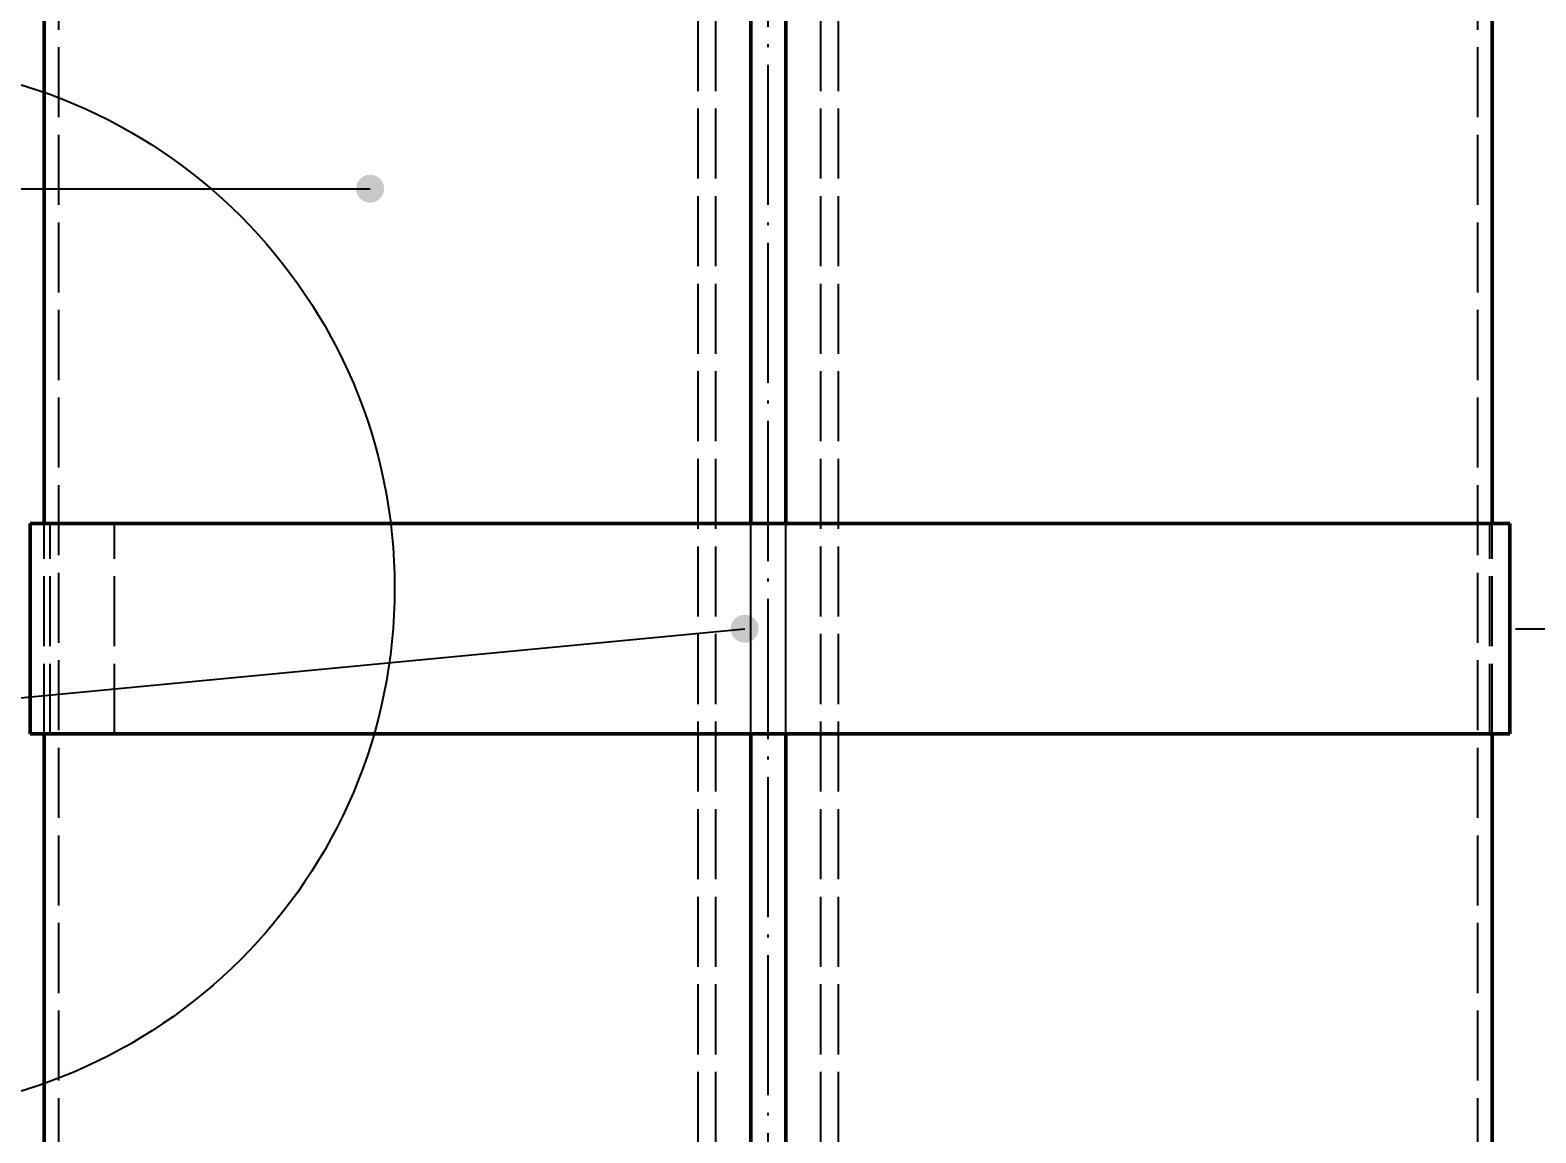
# Model space of a CAD drawing. Header units: millimetres. Extents: x 0 to 594, y 0 to 420.
# Drawn here: x 76.4 to 140.9, y 214 to 261.2 of the extents above; entities that cross this region are included whole.
import ezdxf

# ---------------------------------------------------------------- set-up
doc = ezdxf.new("R2010")
doc.units = ezdxf.units.MM
doc.linetypes.add('ISO02-TRAZOS', pattern=[3.75, 3, -0.75])
doc.linetypes.add('ISO04-TRAZO-PUNTO', pattern=[7.625, 6, -0.75, 0.125, -0.75])
for name, color, linetype, lineweight in [('01-VISIBLE', 7, 'CONTINUOUS', 50), ('02-OCULTA', 4, 'ISO02-TRAZOS', 25), ('03-EJE', 1, 'ISO04-TRAZO-PUNTO', 25), ('04-COTA', 3, 'CONTINUOUS', 25), ('08-FINA', 5, 'CONTINUOUS', 25)]:
    doc.layers.add(name, color=color, linetype=linetype, lineweight=lineweight)
doc.styles.add('ISO3098', font='isocpeur.ttf')
doc.dimstyles.new('FLAMA-ISO', dxfattribs={"dimtxt": 3.5, "dimasz": 3, "dimexe": 2, "dimexo": 1, "dimgap": 1, "dimtad": 1, "dimdec": 1, "dimtxsty": 'ISO3098', "dimcen": 2.5, "dimclrd": 3, "dimclre": 3, "dimclrt": 3, "dimazin": 3, "dimtfac": 1, "dimtmove": 0, "dimatfit": 3, "dimlwd": 25, "dimlwe": 25})

msp = doc.modelspace()

# ---------------------------------------------------------------- hatches: boundary and pattern name
at = {"layer": '08-FINA'}
h = msp.add_hatch(color=7, dxfattribs=at)
h.dxf.hatch_style = 1
edge = h.paths.add_edge_path()
edge.add_arc((90.95, 254.442), 0.6, 0, 360)
h = msp.add_hatch(color=7, dxfattribs=at)
h.dxf.hatch_style = 1
edge = h.paths.add_edge_path()
edge.add_arc((106.989, 235.601), 0.6, 0, 360)

# ---------------------------------------------------------------- linework, layer by layer
at = {"layer": '01-VISIBLE'}
for p, q in [((77, 240.101), (77, 312.913)), ((107.25, 240.101), (107.25, 312.804)), ((108.75, 240.101), (108.75, 312.804)), ((139, 240.101), (139, 313.304)), ((76.392, 231.101), (76.392, 240.101)), ((139.75, 231.101), (139.75, 240.101)), ((77, 182.501), (77, 231.101)), ((107.25, 183.001), (107.25, 231.101)), ((108.75, 183.001), (108.75, 231.101)), ((139, 182.501), (139, 231.101))]:
    msp.add_line(p, q, dxfattribs=at)
for points in [[(76.392, 240.101), (76.642, 240.101), (76.893, 240.101), (77.143, 240.101), (77.394, 240.101), (77.644, 240.101), (77.895, 240.101), (78.145, 240.101), (78.395, 240.101), (78.646, 240.101), (78.896, 240.101), (79.147, 240.101), (79.397, 240.101), (79.648, 240.101), (79.898, 240.101), (80.148, 240.101), (80.399, 240.101), (80.649, 240.101), (80.9, 240.101), (81.15, 240.101), (81.401, 240.101), (81.651, 240.101), (81.901, 240.101), (82.152, 240.101), (82.402, 240.101), (82.653, 240.101), (82.903, 240.101), (83.154, 240.101), (83.404, 240.101), (83.654, 240.101), (83.905, 240.101), (84.155, 240.101), (84.406, 240.101), (84.656, 240.101), (84.907, 240.101), (85.157, 240.101), (85.407, 240.101), (85.658, 240.101), (85.908, 240.101), (86.159, 240.101), (86.409, 240.101), (86.66, 240.101), (86.91, 240.101), (87.16, 240.101), (87.411, 240.101), (87.661, 240.101), (87.912, 240.101), (88.162, 240.101), (88.413, 240.101), (88.663, 240.101), (88.913, 240.101), (89.164, 240.101), (89.414, 240.101), (89.665, 240.101), (89.915, 240.101), (90.166, 240.101), (90.416, 240.101), (90.666, 240.101), (90.917, 240.101), (91.167, 240.101), (91.418, 240.101), (91.668, 240.101), (91.919, 240.101), (92.169, 240.101), (92.419, 240.101), (92.67, 240.101), (92.92, 240.101), (93.171, 240.101), (93.421, 240.101), (93.671, 240.101), (93.922, 240.101), (94.172, 240.101), (94.423, 240.101), (94.673, 240.101), (94.924, 240.101), (95.174, 240.101), (95.424, 240.101), (95.675, 240.101), (95.925, 240.101), (96.176, 240.101), (96.426, 240.101), (96.677, 240.101), (96.927, 240.101), (97.177, 240.101), (97.428, 240.101), (97.678, 240.101), (97.929, 240.101), (98.179, 240.101), (98.43, 240.101), (98.68, 240.101), (98.93, 240.101), (99.181, 240.101), (99.431, 240.101), (99.682, 240.101), (99.932, 240.101), (100.183, 240.101), (100.433, 240.101), (100.683, 240.101), (100.934, 240.101), (101.184, 240.101), (101.435, 240.101), (101.685, 240.101), (101.936, 240.101), (102.186, 240.101), (102.436, 240.101), (102.687, 240.101), (102.937, 240.101), (103.188, 240.101), (103.438, 240.101), (103.689, 240.101), (103.939, 240.101), (104.189, 240.101), (104.44, 240.101), (104.69, 240.101), (104.941, 240.101), (105.191, 240.101), (105.442, 240.101), (105.692, 240.101), (105.942, 240.101), (106.193, 240.101), (106.443, 240.101), (106.694, 240.101), (106.944, 240.101), (107.195, 240.101), (107.445, 240.101), (107.695, 240.101), (107.946, 240.101), (108.196, 240.101), (108.447, 240.101), (108.697, 240.101), (108.948, 240.101), (109.198, 240.101), (109.448, 240.101), (109.699, 240.101), (109.949, 240.101), (110.2, 240.101), (110.45, 240.101), (110.701, 240.101), (110.951, 240.101), (111.201, 240.101), (111.452, 240.101), (111.702, 240.101), (111.953, 240.101), (112.203, 240.101), (112.453, 240.101), (112.704, 240.101), (112.954, 240.101), (113.205, 240.101), (113.455, 240.101), (113.706, 240.101), (113.956, 240.101), (114.206, 240.101), (114.457, 240.101), (114.707, 240.101), (114.958, 240.101), (115.208, 240.101), (115.459, 240.101), (115.709, 240.101), (115.959, 240.101), (116.21, 240.101), (116.46, 240.101), (116.711, 240.101), (116.961, 240.101), (117.212, 240.101), (117.462, 240.101), (117.712, 240.101), (117.963, 240.101), (118.213, 240.101), (118.464, 240.101), (118.714, 240.101), (118.965, 240.101), (119.215, 240.101), (119.465, 240.101), (119.716, 240.101), (119.966, 240.101), (120.217, 240.101), (120.467, 240.101), (120.718, 240.101), (120.968, 240.101), (121.218, 240.101), (121.469, 240.101), (121.719, 240.101), (121.97, 240.101), (122.22, 240.101), (122.471, 240.101), (122.721, 240.101), (122.971, 240.101), (123.222, 240.101), (123.472, 240.101), (123.723, 240.101), (123.973, 240.101), (124.224, 240.101), (124.474, 240.101), (124.724, 240.101), (124.975, 240.101), (125.225, 240.101), (125.476, 240.101), (125.726, 240.101), (125.977, 240.101), (126.227, 240.101), (126.477, 240.101), (126.728, 240.101), (126.978, 240.101), (127.229, 240.101), (127.479, 240.101), (127.73, 240.101), (127.98, 240.101), (128.23, 240.101), (128.481, 240.101), (128.731, 240.101), (128.982, 240.101), (129.232, 240.101), (129.483, 240.101), (129.733, 240.101), (129.983, 240.101), (130.234, 240.101), (130.484, 240.101), (130.735, 240.101), (130.985, 240.101), (131.235, 240.101), (131.486, 240.101), (131.736, 240.101), (131.987, 240.101), (132.237, 240.101), (132.488, 240.101), (132.738, 240.101), (132.988, 240.101), (133.239, 240.101), (133.489, 240.101), (133.74, 240.101), (133.99, 240.101), (134.241, 240.101), (134.491, 240.101), (134.741, 240.101), (134.992, 240.101), (135.242, 240.101), (135.493, 240.101), (135.743, 240.101), (135.994, 240.101), (136.244, 240.101), (136.494, 240.101), (136.745, 240.101), (136.995, 240.101), (137.246, 240.101), (137.496, 240.101), (137.747, 240.101), (137.997, 240.101), (138.247, 240.101), (138.498, 240.101), (138.748, 240.101), (138.999, 240.101), (139.249, 240.101), (139.5, 240.101), (139.75, 240.101)], [(76.392, 231.101), (76.642, 231.101), (76.893, 231.101), (77.143, 231.101), (77.394, 231.101), (77.644, 231.101), (77.895, 231.101), (78.145, 231.101), (78.395, 231.101), (78.646, 231.101), (78.896, 231.101), (79.147, 231.101), (79.397, 231.101), (79.648, 231.101), (79.898, 231.101), (80.148, 231.101), (80.399, 231.101), (80.649, 231.101), (80.9, 231.101), (81.15, 231.101), (81.401, 231.101), (81.651, 231.101), (81.901, 231.101), (82.152, 231.101), (82.402, 231.101), (82.653, 231.101), (82.903, 231.101), (83.154, 231.101), (83.404, 231.101), (83.654, 231.101), (83.905, 231.101), (84.155, 231.101), (84.406, 231.101), (84.656, 231.101), (84.907, 231.101), (85.157, 231.101), (85.407, 231.101), (85.658, 231.101), (85.908, 231.101), (86.159, 231.101), (86.409, 231.101), (86.66, 231.101), (86.91, 231.101), (87.16, 231.101), (87.411, 231.101), (87.661, 231.101), (87.912, 231.101), (88.162, 231.101), (88.413, 231.101), (88.663, 231.101), (88.913, 231.101), (89.164, 231.101), (89.414, 231.101), (89.665, 231.101), (89.915, 231.101), (90.166, 231.101), (90.416, 231.101), (90.666, 231.101), (90.917, 231.101), (91.167, 231.101), (91.418, 231.101), (91.668, 231.101), (91.919, 231.101), (92.169, 231.101), (92.419, 231.101), (92.67, 231.101), (92.92, 231.101), (93.171, 231.101), (93.421, 231.101), (93.671, 231.101), (93.922, 231.101), (94.172, 231.101), (94.423, 231.101), (94.673, 231.101), (94.924, 231.101), (95.174, 231.101), (95.424, 231.101), (95.675, 231.101), (95.925, 231.101), (96.176, 231.101), (96.426, 231.101), (96.677, 231.101), (96.927, 231.101), (97.177, 231.101), (97.428, 231.101), (97.678, 231.101), (97.929, 231.101), (98.179, 231.101), (98.43, 231.101), (98.68, 231.101), (98.93, 231.101), (99.181, 231.101), (99.431, 231.101), (99.682, 231.101), (99.932, 231.101), (100.183, 231.101), (100.433, 231.101), (100.683, 231.101), (100.934, 231.101), (101.184, 231.101), (101.435, 231.101), (101.685, 231.101), (101.936, 231.101), (102.186, 231.101), (102.436, 231.101), (102.687, 231.101), (102.937, 231.101), (103.188, 231.101), (103.438, 231.101), (103.689, 231.101), (103.939, 231.101), (104.189, 231.101), (104.44, 231.101), (104.69, 231.101), (104.941, 231.101), (105.191, 231.101), (105.442, 231.101), (105.692, 231.101), (105.942, 231.101), (106.193, 231.101), (106.443, 231.101), (106.694, 231.101), (106.944, 231.101), (107.195, 231.101), (107.445, 231.101), (107.695, 231.101), (107.946, 231.101), (108.196, 231.101), (108.447, 231.101), (108.697, 231.101), (108.948, 231.101), (109.198, 231.101), (109.448, 231.101), (109.699, 231.101), (109.949, 231.101), (110.2, 231.101), (110.45, 231.101), (110.701, 231.101), (110.951, 231.101), (111.201, 231.101), (111.452, 231.101), (111.702, 231.101), (111.953, 231.101), (112.203, 231.101), (112.453, 231.101), (112.704, 231.101), (112.954, 231.101), (113.205, 231.101), (113.455, 231.101), (113.706, 231.101), (113.956, 231.101), (114.206, 231.101), (114.457, 231.101), (114.707, 231.101), (114.958, 231.101), (115.208, 231.101), (115.459, 231.101), (115.709, 231.101), (115.959, 231.101), (116.21, 231.101), (116.46, 231.101), (116.711, 231.101), (116.961, 231.101), (117.212, 231.101), (117.462, 231.101), (117.712, 231.101), (117.963, 231.101), (118.213, 231.101), (118.464, 231.101), (118.714, 231.101), (118.965, 231.101), (119.215, 231.101), (119.465, 231.101), (119.716, 231.101), (119.966, 231.101), (120.217, 231.101), (120.467, 231.101), (120.718, 231.101), (120.968, 231.101), (121.218, 231.101), (121.469, 231.101), (121.719, 231.101), (121.97, 231.101), (122.22, 231.101), (122.471, 231.101), (122.721, 231.101), (122.971, 231.101), (123.222, 231.101), (123.472, 231.101), (123.723, 231.101), (123.973, 231.101), (124.224, 231.101), (124.474, 231.101), (124.724, 231.101), (124.975, 231.101), (125.225, 231.101), (125.476, 231.101), (125.726, 231.101), (125.977, 231.101), (126.227, 231.101), (126.477, 231.101), (126.728, 231.101), (126.978, 231.101), (127.229, 231.101), (127.479, 231.101), (127.73, 231.101), (127.98, 231.101), (128.23, 231.101), (128.481, 231.101), (128.731, 231.101), (128.982, 231.101), (129.232, 231.101), (129.483, 231.101), (129.733, 231.101), (129.983, 231.101), (130.234, 231.101), (130.484, 231.101), (130.735, 231.101), (130.985, 231.101), (131.235, 231.101), (131.486, 231.101), (131.736, 231.101), (131.987, 231.101), (132.237, 231.101), (132.488, 231.101), (132.738, 231.101), (132.988, 231.101), (133.239, 231.101), (133.489, 231.101), (133.74, 231.101), (133.99, 231.101), (134.241, 231.101), (134.491, 231.101), (134.741, 231.101), (134.992, 231.101), (135.242, 231.101), (135.493, 231.101), (135.743, 231.101), (135.994, 231.101), (136.244, 231.101), (136.494, 231.101), (136.745, 231.101), (136.995, 231.101), (137.246, 231.101), (137.496, 231.101), (137.747, 231.101), (137.997, 231.101), (138.247, 231.101), (138.498, 231.101), (138.748, 231.101), (138.999, 231.101), (139.249, 231.101), (139.5, 231.101), (139.75, 231.101)]]:
    msp.add_lwpolyline(points, dxfattribs=at)
at = {"layer": '02-OCULTA'}
for p, q in [((105, 194.876), (105, 333.251)), ((105.75, 194.876), (105.75, 333.251)), ((110.25, 194.876), (110.25, 333.251)), ((111, 194.876), (111, 333.251)), ((77.625, 182.501), (77.625, 313.304)), ((107.25, 191.508), (107.25, 312.804)), ((108.75, 191.508), (108.75, 312.804)), ((138.375, 182.501), (138.375, 313.304)), ((76.392, 231.101), (76.392, 240.101)), ((77, 231.101), (77, 240.101)), ((77.246, 240.101), (80, 240.101)), ((77.246, 240.101), (80, 240.101)), ((77.246, 231.101), (77.246, 240.101)), ((77.246, 231.101), (77.246, 240.101)), ((80, 231.101), (80, 240.101)), ((80, 231.101), (80, 240.101)), ((107.25, 231.101), (107.25, 240.101)), ((108.75, 231.101), (108.75, 240.101)), ((138.9, 231.101), (138.9, 240.101)), ((139, 231.101), (139, 240.101)), ((77.246, 231.101), (80, 231.101)), ((77.246, 231.101), (80, 231.101))]:
    msp.add_line(p, q, dxfattribs=at)
for points in [[(139.75, 240.101), (139.5, 240.101), (139.249, 240.101), (138.999, 240.101), (138.748, 240.101), (138.498, 240.101), (138.247, 240.101), (137.997, 240.101), (137.747, 240.101), (137.496, 240.101), (137.246, 240.101), (136.995, 240.101), (136.745, 240.101), (136.494, 240.101), (136.244, 240.101), (135.994, 240.101), (135.743, 240.101), (135.493, 240.101), (135.242, 240.101), (134.992, 240.101), (134.741, 240.101), (134.491, 240.101), (134.241, 240.101), (133.99, 240.101), (133.74, 240.101), (133.489, 240.101), (133.239, 240.101), (132.988, 240.101), (132.738, 240.101), (132.488, 240.101), (132.237, 240.101), (131.987, 240.101), (131.736, 240.101), (131.486, 240.101), (131.235, 240.101), (130.985, 240.101), (130.735, 240.101), (130.484, 240.101), (130.234, 240.101), (129.983, 240.101), (129.733, 240.101), (129.483, 240.101), (129.232, 240.101), (128.982, 240.101), (128.731, 240.101), (128.481, 240.101), (128.23, 240.101), (127.98, 240.101), (127.73, 240.101), (127.479, 240.101), (127.229, 240.101), (126.978, 240.101), (126.728, 240.101), (126.477, 240.101), (126.227, 240.101), (125.977, 240.101), (125.726, 240.101), (125.476, 240.101), (125.225, 240.101), (124.975, 240.101), (124.724, 240.101), (124.474, 240.101), (124.224, 240.101), (123.973, 240.101), (123.723, 240.101), (123.472, 240.101), (123.222, 240.101), (122.971, 240.101), (122.721, 240.101), (122.471, 240.101), (122.22, 240.101), (121.97, 240.101), (121.719, 240.101), (121.469, 240.101), (121.218, 240.101), (120.968, 240.101), (120.718, 240.101), (120.467, 240.101), (120.217, 240.101), (119.966, 240.101), (119.716, 240.101), (119.465, 240.101), (119.215, 240.101), (118.965, 240.101), (118.714, 240.101), (118.464, 240.101), (118.213, 240.101), (117.963, 240.101), (117.712, 240.101), (117.462, 240.101), (117.212, 240.101), (116.961, 240.101), (116.711, 240.101), (116.46, 240.101), (116.21, 240.101), (115.959, 240.101), (115.709, 240.101), (115.459, 240.101), (115.208, 240.101), (114.958, 240.101), (114.707, 240.101), (114.457, 240.101), (114.206, 240.101), (113.956, 240.101), (113.706, 240.101), (113.455, 240.101), (113.205, 240.101), (112.954, 240.101), (112.704, 240.101), (112.453, 240.101), (112.203, 240.101), (111.953, 240.101), (111.702, 240.101), (111.452, 240.101), (111.201, 240.101), (110.951, 240.101), (110.701, 240.101), (110.45, 240.101), (110.2, 240.101), (109.949, 240.101), (109.699, 240.101), (109.448, 240.101), (109.198, 240.101), (108.948, 240.101), (108.697, 240.101), (108.447, 240.101), (108.196, 240.101), (107.946, 240.101), (107.695, 240.101), (107.445, 240.101), (107.195, 240.101), (106.944, 240.101), (106.694, 240.101), (106.443, 240.101), (106.193, 240.101), (105.942, 240.101), (105.692, 240.101), (105.442, 240.101), (105.191, 240.101), (104.941, 240.101), (104.69, 240.101), (104.44, 240.101), (104.189, 240.101), (103.939, 240.101), (103.689, 240.101), (103.438, 240.101), (103.188, 240.101), (102.937, 240.101), (102.687, 240.101), (102.436, 240.101), (102.186, 240.101), (101.936, 240.101), (101.685, 240.101), (101.435, 240.101), (101.184, 240.101), (100.934, 240.101), (100.683, 240.101), (100.433, 240.101), (100.183, 240.101), (99.932, 240.101), (99.682, 240.101), (99.431, 240.101), (99.181, 240.101), (98.93, 240.101), (98.68, 240.101), (98.43, 240.101), (98.179, 240.101), (97.929, 240.101), (97.678, 240.101), (97.428, 240.101), (97.177, 240.101), (96.927, 240.101), (96.677, 240.101), (96.426, 240.101), (96.176, 240.101), (95.925, 240.101), (95.675, 240.101), (95.424, 240.101), (95.174, 240.101), (94.924, 240.101), (94.673, 240.101), (94.423, 240.101), (94.172, 240.101), (93.922, 240.101), (93.671, 240.101), (93.421, 240.101), (93.171, 240.101), (92.92, 240.101), (92.67, 240.101), (92.419, 240.101), (92.169, 240.101), (91.919, 240.101), (91.668, 240.101), (91.418, 240.101), (91.167, 240.101), (90.917, 240.101), (90.666, 240.101), (90.416, 240.101), (90.166, 240.101), (89.915, 240.101), (89.665, 240.101), (89.414, 240.101), (89.164, 240.101), (88.913, 240.101), (88.663, 240.101), (88.413, 240.101), (88.162, 240.101), (87.912, 240.101), (87.661, 240.101), (87.411, 240.101), (87.16, 240.101), (86.91, 240.101), (86.66, 240.101), (86.409, 240.101), (86.159, 240.101), (85.908, 240.101), (85.658, 240.101), (85.407, 240.101), (85.157, 240.101), (84.907, 240.101), (84.656, 240.101), (84.406, 240.101), (84.155, 240.101), (83.905, 240.101), (83.654, 240.101), (83.404, 240.101), (83.154, 240.101), (82.903, 240.101), (82.653, 240.101), (82.402, 240.101), (82.152, 240.101), (81.901, 240.101), (81.651, 240.101), (81.401, 240.101), (81.15, 240.101), (80.9, 240.101), (80.649, 240.101), (80.399, 240.101), (80.148, 240.101), (79.898, 240.101), (79.648, 240.101), (79.397, 240.101), (79.147, 240.101), (78.896, 240.101), (78.646, 240.101), (78.395, 240.101), (78.145, 240.101), (77.895, 240.101), (77.644, 240.101), (77.394, 240.101), (77.143, 240.101), (76.893, 240.101), (76.642, 240.101), (76.392, 240.101)], [(77.246, 240.101), (77.497, 240.101), (77.747, 240.101), (77.998, 240.101), (78.248, 240.101), (78.499, 240.101), (78.75, 240.101), (79, 240.101), (79.251, 240.101), (79.502, 240.101), (79.752, 240.101), (80.003, 240.101), (80.253, 240.101), (80.504, 240.101), (80.755, 240.101), (81.005, 240.101), (81.256, 240.101), (81.507, 240.101), (81.757, 240.101), (82.008, 240.101), (82.258, 240.101), (82.509, 240.101), (82.76, 240.101), (83.01, 240.101), (83.261, 240.101), (83.512, 240.101), (83.762, 240.101), (84.013, 240.101), (84.264, 240.101), (84.514, 240.101), (84.765, 240.101), (85.015, 240.101), (85.266, 240.101), (85.517, 240.101), (85.767, 240.101), (86.018, 240.101), (86.269, 240.101), (86.519, 240.101), (86.77, 240.101), (87.02, 240.101), (87.271, 240.101), (87.522, 240.101), (87.772, 240.101), (88.023, 240.101), (88.274, 240.101), (88.524, 240.101), (88.775, 240.101), (89.025, 240.101), (89.276, 240.101), (89.527, 240.101), (89.777, 240.101), (90.028, 240.101), (90.279, 240.101), (90.529, 240.101), (90.78, 240.101), (91.03, 240.101), (91.281, 240.101), (91.532, 240.101), (91.782, 240.101), (92.033, 240.101), (92.284, 240.101), (92.534, 240.101), (92.785, 240.101), (93.035, 240.101), (93.286, 240.101), (93.537, 240.101), (93.787, 240.101), (94.038, 240.101), (94.289, 240.101), (94.539, 240.101), (94.79, 240.101), (95.04, 240.101), (95.291, 240.101), (95.542, 240.101), (95.792, 240.101), (96.043, 240.101), (96.294, 240.101), (96.544, 240.101), (96.795, 240.101), (97.045, 240.101), (97.296, 240.101), (97.547, 240.101), (97.797, 240.101), (98.048, 240.101), (98.299, 240.101), (98.549, 240.101), (98.8, 240.101), (99.05, 240.101), (99.301, 240.101), (99.552, 240.101), (99.802, 240.101), (100.053, 240.101), (100.304, 240.101), (100.554, 240.101), (100.805, 240.101), (101.055, 240.101), (101.306, 240.101), (101.557, 240.101), (101.807, 240.101), (102.058, 240.101), (102.309, 240.101), (102.559, 240.101), (102.81, 240.101), (103.06, 240.101), (103.311, 240.101), (103.562, 240.101), (103.812, 240.101), (104.063, 240.101), (104.314, 240.101), (104.564, 240.101), (104.815, 240.101), (105.065, 240.101), (105.316, 240.101), (105.567, 240.101), (105.817, 240.101), (106.068, 240.101), (106.319, 240.101), (106.569, 240.101), (106.82, 240.101), (107.07, 240.101), (107.321, 240.101), (107.572, 240.101), (107.822, 240.101), (108.073, 240.101), (108.324, 240.101), (108.574, 240.101), (108.825, 240.101), (109.075, 240.101), (109.326, 240.101), (109.577, 240.101), (109.827, 240.101), (110.078, 240.101), (110.329, 240.101), (110.579, 240.101), (110.83, 240.101), (111.081, 240.101), (111.331, 240.101), (111.582, 240.101), (111.832, 240.101), (112.083, 240.101), (112.334, 240.101), (112.584, 240.101), (112.835, 240.101), (113.086, 240.101), (113.336, 240.101), (113.587, 240.101), (113.837, 240.101), (114.088, 240.101), (114.339, 240.101), (114.589, 240.101), (114.84, 240.101), (115.091, 240.101), (115.341, 240.101), (115.592, 240.101), (115.842, 240.101), (116.093, 240.101), (116.344, 240.101), (116.594, 240.101), (116.845, 240.101), (117.096, 240.101), (117.346, 240.101), (117.597, 240.101), (117.847, 240.101), (118.098, 240.101), (118.349, 240.101), (118.599, 240.101), (118.85, 240.101), (119.101, 240.101), (119.351, 240.101), (119.602, 240.101), (119.852, 240.101), (120.103, 240.101), (120.354, 240.101), (120.604, 240.101), (120.855, 240.101), (121.106, 240.101), (121.356, 240.101), (121.607, 240.101), (121.857, 240.101), (122.108, 240.101), (122.359, 240.101), (122.609, 240.101), (122.86, 240.101), (123.111, 240.101), (123.361, 240.101), (123.612, 240.101), (123.862, 240.101), (124.113, 240.101), (124.364, 240.101), (124.614, 240.101), (124.865, 240.101), (125.116, 240.101), (125.366, 240.101), (125.617, 240.101), (125.867, 240.101), (126.118, 240.101), (126.369, 240.101), (126.619, 240.101), (126.87, 240.101), (127.121, 240.101), (127.371, 240.101), (127.622, 240.101), (127.872, 240.101), (128.123, 240.101), (128.374, 240.101), (128.624, 240.101), (128.875, 240.101), (129.126, 240.101), (129.376, 240.101), (129.627, 240.101), (129.877, 240.101), (130.128, 240.101), (130.379, 240.101), (130.629, 240.101), (130.88, 240.101), (131.131, 240.101), (131.381, 240.101), (131.632, 240.101), (131.882, 240.101), (132.133, 240.101), (132.384, 240.101), (132.634, 240.101), (132.885, 240.101), (133.136, 240.101), (133.386, 240.101), (133.637, 240.101), (133.887, 240.101), (134.138, 240.101), (134.389, 240.101), (134.639, 240.101), (134.89, 240.101), (135.141, 240.101), (135.391, 240.101), (135.642, 240.101), (135.892, 240.101), (136.143, 240.101), (136.394, 240.101), (136.644, 240.101), (136.895, 240.101), (137.146, 240.101), (137.396, 240.101), (137.647, 240.101), (137.897, 240.101), (138.148, 240.101), (138.399, 240.101), (138.649, 240.101), (138.9, 240.101)], [(138.9, 240.101), (138.649, 240.101), (138.399, 240.101), (138.148, 240.101), (137.897, 240.101), (137.647, 240.101), (137.396, 240.101), (137.146, 240.101), (136.895, 240.101), (136.644, 240.101), (136.394, 240.101), (136.143, 240.101), (135.892, 240.101), (135.642, 240.101), (135.391, 240.101), (135.141, 240.101), (134.89, 240.101), (134.639, 240.101), (134.389, 240.101), (134.138, 240.101), (133.887, 240.101), (133.637, 240.101), (133.386, 240.101), (133.136, 240.101), (132.885, 240.101), (132.634, 240.101), (132.384, 240.101), (132.133, 240.101), (131.882, 240.101), (131.632, 240.101), (131.381, 240.101), (131.131, 240.101), (130.88, 240.101), (130.629, 240.101), (130.379, 240.101), (130.128, 240.101), (129.877, 240.101), (129.627, 240.101), (129.376, 240.101), (129.126, 240.101), (128.875, 240.101), (128.624, 240.101), (128.374, 240.101), (128.123, 240.101), (127.872, 240.101), (127.622, 240.101), (127.371, 240.101), (127.121, 240.101), (126.87, 240.101), (126.619, 240.101), (126.369, 240.101), (126.118, 240.101), (125.867, 240.101), (125.617, 240.101), (125.366, 240.101), (125.116, 240.101), (124.865, 240.101), (124.614, 240.101), (124.364, 240.101), (124.113, 240.101), (123.862, 240.101), (123.612, 240.101), (123.361, 240.101), (123.111, 240.101), (122.86, 240.101), (122.609, 240.101), (122.359, 240.101), (122.108, 240.101), (121.857, 240.101), (121.607, 240.101), (121.356, 240.101), (121.106, 240.101), (120.855, 240.101), (120.604, 240.101), (120.354, 240.101), (120.103, 240.101), (119.852, 240.101), (119.602, 240.101), (119.351, 240.101), (119.101, 240.101), (118.85, 240.101), (118.599, 240.101), (118.349, 240.101), (118.098, 240.101), (117.847, 240.101), (117.597, 240.101), (117.346, 240.101), (117.096, 240.101), (116.845, 240.101), (116.594, 240.101), (116.344, 240.101), (116.093, 240.101), (115.842, 240.101), (115.592, 240.101), (115.341, 240.101), (115.091, 240.101), (114.84, 240.101), (114.589, 240.101), (114.339, 240.101), (114.088, 240.101), (113.837, 240.101), (113.587, 240.101), (113.336, 240.101), (113.086, 240.101), (112.835, 240.101), (112.584, 240.101), (112.334, 240.101), (112.083, 240.101), (111.832, 240.101), (111.582, 240.101), (111.331, 240.101), (111.081, 240.101), (110.83, 240.101), (110.579, 240.101), (110.329, 240.101), (110.078, 240.101), (109.827, 240.101), (109.577, 240.101), (109.326, 240.101), (109.075, 240.101), (108.825, 240.101), (108.574, 240.101), (108.324, 240.101), (108.073, 240.101), (107.822, 240.101), (107.572, 240.101), (107.321, 240.101), (107.07, 240.101), (106.82, 240.101), (106.569, 240.101), (106.319, 240.101), (106.068, 240.101), (105.817, 240.101), (105.567, 240.101), (105.316, 240.101), (105.065, 240.101), (104.815, 240.101), (104.564, 240.101), (104.314, 240.101), (104.063, 240.101), (103.812, 240.101), (103.562, 240.101), (103.311, 240.101), (103.06, 240.101), (102.81, 240.101), (102.559, 240.101), (102.309, 240.101), (102.058, 240.101), (101.807, 240.101), (101.557, 240.101), (101.306, 240.101), (101.055, 240.101), (100.805, 240.101), (100.554, 240.101), (100.304, 240.101), (100.053, 240.101), (99.802, 240.101), (99.552, 240.101), (99.301, 240.101), (99.05, 240.101), (98.8, 240.101), (98.549, 240.101), (98.299, 240.101), (98.048, 240.101), (97.797, 240.101), (97.547, 240.101), (97.296, 240.101), (97.045, 240.101), (96.795, 240.101), (96.544, 240.101), (96.294, 240.101), (96.043, 240.101), (95.792, 240.101), (95.542, 240.101), (95.291, 240.101), (95.04, 240.101), (94.79, 240.101), (94.539, 240.101), (94.289, 240.101), (94.038, 240.101), (93.787, 240.101), (93.537, 240.101), (93.286, 240.101), (93.035, 240.101), (92.785, 240.101), (92.534, 240.101), (92.284, 240.101), (92.033, 240.101), (91.782, 240.101), (91.532, 240.101), (91.281, 240.101), (91.03, 240.101), (90.78, 240.101), (90.529, 240.101), (90.279, 240.101), (90.028, 240.101), (89.777, 240.101), (89.527, 240.101), (89.276, 240.101), (89.025, 240.101), (88.775, 240.101), (88.524, 240.101), (88.274, 240.101), (88.023, 240.101), (87.772, 240.101), (87.522, 240.101), (87.271, 240.101), (87.02, 240.101), (86.77, 240.101), (86.519, 240.101), (86.269, 240.101), (86.018, 240.101), (85.767, 240.101), (85.517, 240.101), (85.266, 240.101), (85.015, 240.101), (84.765, 240.101), (84.514, 240.101), (84.264, 240.101), (84.013, 240.101), (83.762, 240.101), (83.512, 240.101), (83.261, 240.101), (83.01, 240.101), (82.76, 240.101), (82.509, 240.101), (82.258, 240.101), (82.008, 240.101), (81.757, 240.101), (81.507, 240.101), (81.256, 240.101), (81.005, 240.101), (80.755, 240.101), (80.504, 240.101), (80.253, 240.101), (80.003, 240.101), (79.752, 240.101), (79.502, 240.101), (79.251, 240.101), (79, 240.101), (78.75, 240.101), (78.499, 240.101), (78.248, 240.101), (77.998, 240.101), (77.747, 240.101), (77.497, 240.101), (77.246, 240.101)], [(139.75, 231.101), (139.5, 231.101), (139.249, 231.101), (138.999, 231.101), (138.748, 231.101), (138.498, 231.101), (138.247, 231.101), (137.997, 231.101), (137.747, 231.101), (137.496, 231.101), (137.246, 231.101), (136.995, 231.101), (136.745, 231.101), (136.494, 231.101), (136.244, 231.101), (135.994, 231.101), (135.743, 231.101), (135.493, 231.101), (135.242, 231.101), (134.992, 231.101), (134.741, 231.101), (134.491, 231.101), (134.241, 231.101), (133.99, 231.101), (133.74, 231.101), (133.489, 231.101), (133.239, 231.101), (132.988, 231.101), (132.738, 231.101), (132.488, 231.101), (132.237, 231.101), (131.987, 231.101), (131.736, 231.101), (131.486, 231.101), (131.235, 231.101), (130.985, 231.101), (130.735, 231.101), (130.484, 231.101), (130.234, 231.101), (129.983, 231.101), (129.733, 231.101), (129.483, 231.101), (129.232, 231.101), (128.982, 231.101), (128.731, 231.101), (128.481, 231.101), (128.23, 231.101), (127.98, 231.101), (127.73, 231.101), (127.479, 231.101), (127.229, 231.101), (126.978, 231.101), (126.728, 231.101), (126.477, 231.101), (126.227, 231.101), (125.977, 231.101), (125.726, 231.101), (125.476, 231.101), (125.225, 231.101), (124.975, 231.101), (124.724, 231.101), (124.474, 231.101), (124.224, 231.101), (123.973, 231.101), (123.723, 231.101), (123.472, 231.101), (123.222, 231.101), (122.971, 231.101), (122.721, 231.101), (122.471, 231.101), (122.22, 231.101), (121.97, 231.101), (121.719, 231.101), (121.469, 231.101), (121.218, 231.101), (120.968, 231.101), (120.718, 231.101), (120.467, 231.101), (120.217, 231.101), (119.966, 231.101), (119.716, 231.101), (119.465, 231.101), (119.215, 231.101), (118.965, 231.101), (118.714, 231.101), (118.464, 231.101), (118.213, 231.101), (117.963, 231.101), (117.712, 231.101), (117.462, 231.101), (117.212, 231.101), (116.961, 231.101), (116.711, 231.101), (116.46, 231.101), (116.21, 231.101), (115.959, 231.101), (115.709, 231.101), (115.459, 231.101), (115.208, 231.101), (114.958, 231.101), (114.707, 231.101), (114.457, 231.101), (114.206, 231.101), (113.956, 231.101), (113.706, 231.101), (113.455, 231.101), (113.205, 231.101), (112.954, 231.101), (112.704, 231.101), (112.453, 231.101), (112.203, 231.101), (111.953, 231.101), (111.702, 231.101), (111.452, 231.101), (111.201, 231.101), (110.951, 231.101), (110.701, 231.101), (110.45, 231.101), (110.2, 231.101), (109.949, 231.101), (109.699, 231.101), (109.448, 231.101), (109.198, 231.101), (108.948, 231.101), (108.697, 231.101), (108.447, 231.101), (108.196, 231.101), (107.946, 231.101), (107.695, 231.101), (107.445, 231.101), (107.195, 231.101), (106.944, 231.101), (106.694, 231.101), (106.443, 231.101), (106.193, 231.101), (105.942, 231.101), (105.692, 231.101), (105.442, 231.101), (105.191, 231.101), (104.941, 231.101), (104.69, 231.101), (104.44, 231.101), (104.189, 231.101), (103.939, 231.101), (103.689, 231.101), (103.438, 231.101), (103.188, 231.101), (102.937, 231.101), (102.687, 231.101), (102.436, 231.101), (102.186, 231.101), (101.936, 231.101), (101.685, 231.101), (101.435, 231.101), (101.184, 231.101), (100.934, 231.101), (100.683, 231.101), (100.433, 231.101), (100.183, 231.101), (99.932, 231.101), (99.682, 231.101), (99.431, 231.101), (99.181, 231.101), (98.93, 231.101), (98.68, 231.101), (98.43, 231.101), (98.179, 231.101), (97.929, 231.101), (97.678, 231.101), (97.428, 231.101), (97.177, 231.101), (96.927, 231.101), (96.677, 231.101), (96.426, 231.101), (96.176, 231.101), (95.925, 231.101), (95.675, 231.101), (95.424, 231.101), (95.174, 231.101), (94.924, 231.101), (94.673, 231.101), (94.423, 231.101), (94.172, 231.101), (93.922, 231.101), (93.671, 231.101), (93.421, 231.101), (93.171, 231.101), (92.92, 231.101), (92.67, 231.101), (92.419, 231.101), (92.169, 231.101), (91.919, 231.101), (91.668, 231.101), (91.418, 231.101), (91.167, 231.101), (90.917, 231.101), (90.666, 231.101), (90.416, 231.101), (90.166, 231.101), (89.915, 231.101), (89.665, 231.101), (89.414, 231.101), (89.164, 231.101), (88.913, 231.101), (88.663, 231.101), (88.413, 231.101), (88.162, 231.101), (87.912, 231.101), (87.661, 231.101), (87.411, 231.101), (87.16, 231.101), (86.91, 231.101), (86.66, 231.101), (86.409, 231.101), (86.159, 231.101), (85.908, 231.101), (85.658, 231.101), (85.407, 231.101), (85.157, 231.101), (84.907, 231.101), (84.656, 231.101), (84.406, 231.101), (84.155, 231.101), (83.905, 231.101), (83.654, 231.101), (83.404, 231.101), (83.154, 231.101), (82.903, 231.101), (82.653, 231.101), (82.402, 231.101), (82.152, 231.101), (81.901, 231.101), (81.651, 231.101), (81.401, 231.101), (81.15, 231.101), (80.9, 231.101), (80.649, 231.101), (80.399, 231.101), (80.148, 231.101), (79.898, 231.101), (79.648, 231.101), (79.397, 231.101), (79.147, 231.101), (78.896, 231.101), (78.646, 231.101), (78.395, 231.101), (78.145, 231.101), (77.895, 231.101), (77.644, 231.101), (77.394, 231.101), (77.143, 231.101), (76.893, 231.101), (76.642, 231.101), (76.392, 231.101)], [(138.9, 231.101), (138.649, 231.101), (138.399, 231.101), (138.148, 231.101), (137.897, 231.101), (137.647, 231.101), (137.396, 231.101), (137.146, 231.101), (136.895, 231.101), (136.644, 231.101), (136.394, 231.101), (136.143, 231.101), (135.892, 231.101), (135.642, 231.101), (135.391, 231.101), (135.141, 231.101), (134.89, 231.101), (134.639, 231.101), (134.389, 231.101), (134.138, 231.101), (133.887, 231.101), (133.637, 231.101), (133.386, 231.101), (133.136, 231.101), (132.885, 231.101), (132.634, 231.101), (132.384, 231.101), (132.133, 231.101), (131.882, 231.101), (131.632, 231.101), (131.381, 231.101), (131.131, 231.101), (130.88, 231.101), (130.629, 231.101), (130.379, 231.101), (130.128, 231.101), (129.877, 231.101), (129.627, 231.101), (129.376, 231.101), (129.126, 231.101), (128.875, 231.101), (128.624, 231.101), (128.374, 231.101), (128.123, 231.101), (127.872, 231.101), (127.622, 231.101), (127.371, 231.101), (127.121, 231.101), (126.87, 231.101), (126.619, 231.101), (126.369, 231.101), (126.118, 231.101), (125.867, 231.101), (125.617, 231.101), (125.366, 231.101), (125.116, 231.101), (124.865, 231.101), (124.614, 231.101), (124.364, 231.101), (124.113, 231.101), (123.862, 231.101), (123.612, 231.101), (123.361, 231.101), (123.111, 231.101), (122.86, 231.101), (122.609, 231.101), (122.359, 231.101), (122.108, 231.101), (121.857, 231.101), (121.607, 231.101), (121.356, 231.101), (121.106, 231.101), (120.855, 231.101), (120.604, 231.101), (120.354, 231.101), (120.103, 231.101), (119.852, 231.101), (119.602, 231.101), (119.351, 231.101), (119.101, 231.101), (118.85, 231.101), (118.599, 231.101), (118.349, 231.101), (118.098, 231.101), (117.847, 231.101), (117.597, 231.101), (117.346, 231.101), (117.096, 231.101), (116.845, 231.101), (116.594, 231.101), (116.344, 231.101), (116.093, 231.101), (115.842, 231.101), (115.592, 231.101), (115.341, 231.101), (115.091, 231.101), (114.84, 231.101), (114.589, 231.101), (114.339, 231.101), (114.088, 231.101), (113.837, 231.101), (113.587, 231.101), (113.336, 231.101), (113.086, 231.101), (112.835, 231.101), (112.584, 231.101), (112.334, 231.101), (112.083, 231.101), (111.832, 231.101), (111.582, 231.101), (111.331, 231.101), (111.081, 231.101), (110.83, 231.101), (110.579, 231.101), (110.329, 231.101), (110.078, 231.101), (109.827, 231.101), (109.577, 231.101), (109.326, 231.101), (109.075, 231.101), (108.825, 231.101), (108.574, 231.101), (108.324, 231.101), (108.073, 231.101), (107.822, 231.101), (107.572, 231.101), (107.321, 231.101), (107.07, 231.101), (106.82, 231.101), (106.569, 231.101), (106.319, 231.101), (106.068, 231.101), (105.817, 231.101), (105.567, 231.101), (105.316, 231.101), (105.065, 231.101), (104.815, 231.101), (104.564, 231.101), (104.314, 231.101), (104.063, 231.101), (103.812, 231.101), (103.562, 231.101), (103.311, 231.101), (103.06, 231.101), (102.81, 231.101), (102.559, 231.101), (102.309, 231.101), (102.058, 231.101), (101.807, 231.101), (101.557, 231.101), (101.306, 231.101), (101.055, 231.101), (100.805, 231.101), (100.554, 231.101), (100.304, 231.101), (100.053, 231.101), (99.802, 231.101), (99.552, 231.101), (99.301, 231.101), (99.05, 231.101), (98.8, 231.101), (98.549, 231.101), (98.299, 231.101), (98.048, 231.101), (97.797, 231.101), (97.547, 231.101), (97.296, 231.101), (97.045, 231.101), (96.795, 231.101), (96.544, 231.101), (96.294, 231.101), (96.043, 231.101), (95.792, 231.101), (95.542, 231.101), (95.291, 231.101), (95.04, 231.101), (94.79, 231.101), (94.539, 231.101), (94.289, 231.101), (94.038, 231.101), (93.787, 231.101), (93.537, 231.101), (93.286, 231.101), (93.035, 231.101), (92.785, 231.101), (92.534, 231.101), (92.284, 231.101), (92.033, 231.101), (91.782, 231.101), (91.532, 231.101), (91.281, 231.101), (91.03, 231.101), (90.78, 231.101), (90.529, 231.101), (90.279, 231.101), (90.028, 231.101), (89.777, 231.101), (89.527, 231.101), (89.276, 231.101), (89.025, 231.101), (88.775, 231.101), (88.524, 231.101), (88.274, 231.101), (88.023, 231.101), (87.772, 231.101), (87.522, 231.101), (87.271, 231.101), (87.02, 231.101), (86.77, 231.101), (86.519, 231.101), (86.269, 231.101), (86.018, 231.101), (85.767, 231.101), (85.517, 231.101), (85.266, 231.101), (85.015, 231.101), (84.765, 231.101), (84.514, 231.101), (84.264, 231.101), (84.013, 231.101), (83.762, 231.101), (83.512, 231.101), (83.261, 231.101), (83.01, 231.101), (82.76, 231.101), (82.509, 231.101), (82.258, 231.101), (82.008, 231.101), (81.757, 231.101), (81.507, 231.101), (81.256, 231.101), (81.005, 231.101), (80.755, 231.101), (80.504, 231.101), (80.253, 231.101), (80.003, 231.101), (79.752, 231.101), (79.502, 231.101), (79.251, 231.101), (79, 231.101), (78.75, 231.101), (78.499, 231.101), (78.248, 231.101), (77.998, 231.101), (77.747, 231.101), (77.497, 231.101), (77.246, 231.101)], [(77.246, 231.101), (77.497, 231.101), (77.747, 231.101), (77.998, 231.101), (78.248, 231.101), (78.499, 231.101), (78.75, 231.101), (79, 231.101), (79.251, 231.101), (79.502, 231.101), (79.752, 231.101), (80.003, 231.101), (80.253, 231.101), (80.504, 231.101), (80.755, 231.101), (81.005, 231.101), (81.256, 231.101), (81.507, 231.101), (81.757, 231.101), (82.008, 231.101), (82.258, 231.101), (82.509, 231.101), (82.76, 231.101), (83.01, 231.101), (83.261, 231.101), (83.512, 231.101), (83.762, 231.101), (84.013, 231.101), (84.264, 231.101), (84.514, 231.101), (84.765, 231.101), (85.015, 231.101), (85.266, 231.101), (85.517, 231.101), (85.767, 231.101), (86.018, 231.101), (86.269, 231.101), (86.519, 231.101), (86.77, 231.101), (87.02, 231.101), (87.271, 231.101), (87.522, 231.101), (87.772, 231.101), (88.023, 231.101), (88.274, 231.101), (88.524, 231.101), (88.775, 231.101), (89.025, 231.101), (89.276, 231.101), (89.527, 231.101), (89.777, 231.101), (90.028, 231.101), (90.279, 231.101), (90.529, 231.101), (90.78, 231.101), (91.03, 231.101), (91.281, 231.101), (91.532, 231.101), (91.782, 231.101), (92.033, 231.101), (92.284, 231.101), (92.534, 231.101), (92.785, 231.101), (93.035, 231.101), (93.286, 231.101), (93.537, 231.101), (93.787, 231.101), (94.038, 231.101), (94.289, 231.101), (94.539, 231.101), (94.79, 231.101), (95.04, 231.101), (95.291, 231.101), (95.542, 231.101), (95.792, 231.101), (96.043, 231.101), (96.294, 231.101), (96.544, 231.101), (96.795, 231.101), (97.045, 231.101), (97.296, 231.101), (97.547, 231.101), (97.797, 231.101), (98.048, 231.101), (98.299, 231.101), (98.549, 231.101), (98.8, 231.101), (99.05, 231.101), (99.301, 231.101), (99.552, 231.101), (99.802, 231.101), (100.053, 231.101), (100.304, 231.101), (100.554, 231.101), (100.805, 231.101), (101.055, 231.101), (101.306, 231.101), (101.557, 231.101), (101.807, 231.101), (102.058, 231.101), (102.309, 231.101), (102.559, 231.101), (102.81, 231.101), (103.06, 231.101), (103.311, 231.101), (103.562, 231.101), (103.812, 231.101), (104.063, 231.101), (104.314, 231.101), (104.564, 231.101), (104.815, 231.101), (105.065, 231.101), (105.316, 231.101), (105.567, 231.101), (105.817, 231.101), (106.068, 231.101), (106.319, 231.101), (106.569, 231.101), (106.82, 231.101), (107.07, 231.101), (107.321, 231.101), (107.572, 231.101), (107.822, 231.101), (108.073, 231.101), (108.324, 231.101), (108.574, 231.101), (108.825, 231.101), (109.075, 231.101), (109.326, 231.101), (109.577, 231.101), (109.827, 231.101), (110.078, 231.101), (110.329, 231.101), (110.579, 231.101), (110.83, 231.101), (111.081, 231.101), (111.331, 231.101), (111.582, 231.101), (111.832, 231.101), (112.083, 231.101), (112.334, 231.101), (112.584, 231.101), (112.835, 231.101), (113.086, 231.101), (113.336, 231.101), (113.587, 231.101), (113.837, 231.101), (114.088, 231.101), (114.339, 231.101), (114.589, 231.101), (114.84, 231.101), (115.091, 231.101), (115.341, 231.101), (115.592, 231.101), (115.842, 231.101), (116.093, 231.101), (116.344, 231.101), (116.594, 231.101), (116.845, 231.101), (117.096, 231.101), (117.346, 231.101), (117.597, 231.101), (117.847, 231.101), (118.098, 231.101), (118.349, 231.101), (118.599, 231.101), (118.85, 231.101), (119.101, 231.101), (119.351, 231.101), (119.602, 231.101), (119.852, 231.101), (120.103, 231.101), (120.354, 231.101), (120.604, 231.101), (120.855, 231.101), (121.106, 231.101), (121.356, 231.101), (121.607, 231.101), (121.857, 231.101), (122.108, 231.101), (122.359, 231.101), (122.609, 231.101), (122.86, 231.101), (123.111, 231.101), (123.361, 231.101), (123.612, 231.101), (123.862, 231.101), (124.113, 231.101), (124.364, 231.101), (124.614, 231.101), (124.865, 231.101), (125.116, 231.101), (125.366, 231.101), (125.617, 231.101), (125.867, 231.101), (126.118, 231.101), (126.369, 231.101), (126.619, 231.101), (126.87, 231.101), (127.121, 231.101), (127.371, 231.101), (127.622, 231.101), (127.872, 231.101), (128.123, 231.101), (128.374, 231.101), (128.624, 231.101), (128.875, 231.101), (129.126, 231.101), (129.376, 231.101), (129.627, 231.101), (129.877, 231.101), (130.128, 231.101), (130.379, 231.101), (130.629, 231.101), (130.88, 231.101), (131.131, 231.101), (131.381, 231.101), (131.632, 231.101), (131.882, 231.101), (132.133, 231.101), (132.384, 231.101), (132.634, 231.101), (132.885, 231.101), (133.136, 231.101), (133.386, 231.101), (133.637, 231.101), (133.887, 231.101), (134.138, 231.101), (134.389, 231.101), (134.639, 231.101), (134.89, 231.101), (135.141, 231.101), (135.391, 231.101), (135.642, 231.101), (135.892, 231.101), (136.143, 231.101), (136.394, 231.101), (136.644, 231.101), (136.895, 231.101), (137.146, 231.101), (137.396, 231.101), (137.647, 231.101), (137.897, 231.101), (138.148, 231.101), (138.399, 231.101), (138.649, 231.101), (138.9, 231.101)]]:
    msp.add_lwpolyline(points, dxfattribs=at)
at = {"layer": '03-EJE'}
msp.add_line((108, 177.501), (108, 344.251), dxfattribs=at)
at = {"layer": '08-FINA'}
for p, q in [((35, 254.442), (90.95, 254.442)), ((34.982, 228.73), (106.989, 235.601))]:
    msp.add_line(p, q, dxfattribs=at)
msp.add_circle((69.5, 237.351), 22.5, dxfattribs=at)

# ---------------------------------------------------------------- dimensions: what is measured, and where the dimension line sits
at = {"layer": '04-COTA'}
for base, p1, p2 in [((53, 182.501), (77, 182.501), (105, 339.251)), ((183.996, 182.501), (139, 182.501), (139, 235.601))]:
    msp.add_linear_dim(base=base, p1=p1, p2=p2, angle=90, dimstyle='FLAMA-ISO', override={"dimlfac": 2}, dxfattribs=at).render()

doc.saveas('drawing.dxf')
